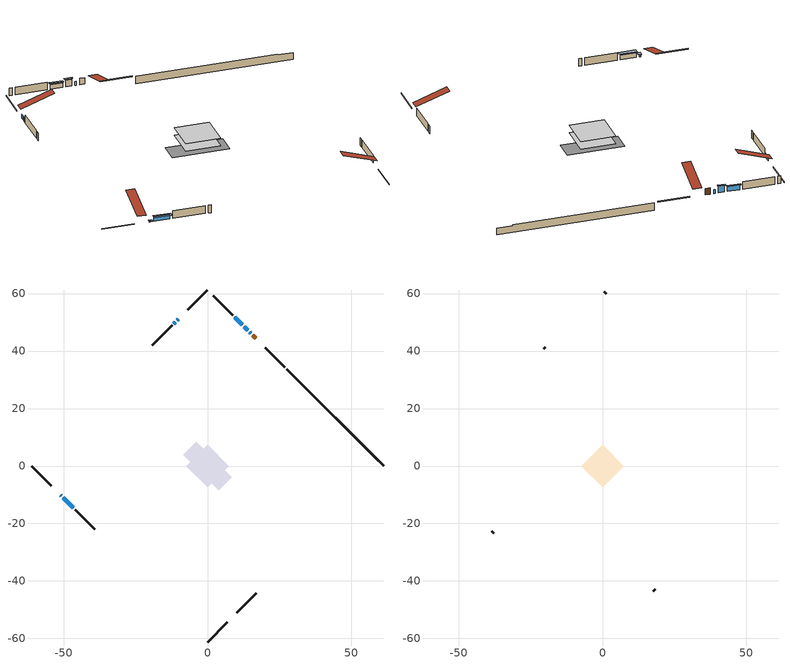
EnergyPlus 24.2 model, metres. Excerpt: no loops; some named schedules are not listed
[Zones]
conditioned space
 floor adiabatic (AdiabaticFloorConstruction): -7.47,0 0,7.47 7.47,0 0,-7.47 z0.31
 floor foundation (Slab1 construction): -8.41,3.86 -3.86,8.41 8.41,-3.86 3.86,-8.41 z-2.13
 wall outside (RimJoist1 construction): 0,-61.25 6.89,-54.36 / -61.25,0 -54.36,-6.89 / 0,61.25 -6.89,54.36 / 26.97,34.28 20.08,41.17 z0.31:0.61
 wall outside (AdiabaticWallConstruction 1): 16.85,44.4 15.69,45.56 z0.31:2.34
 wall outside (AdiabaticWallConstruction): -51.13,-10.12 -50.84,-10.41 z0.31:0.72; 15.03,46.21 14.67,46.58 / -10.12,51.13 -10.55,50.7 / -11.21,50.04 -11.7,49.55 z0.31:1.53; 14.02,47.23 12.72,48.52 z0.31:2.44; 12.07,49.18 9.48,51.77 / -50.18,-11.07 -46.73,-14.52 z0.31:1.83
 wall outside (Wall1 construction): 10.12,-51.13 17,-44.25 / -46.08,-15.17 -39.2,-22.05 / -12.35,48.9 -19.23,42.02 / 8.82,52.42 1.95,59.3 z0.31:2.75
 wall foundation (FoundationWall1 construction): 27.63,33.62,-2.13 27.63,33.62,0.31 57.89,3.36,0.31 57.89,3.36,0.02 61.25,0,0.02 61.25,0,-2.13
 window (WindowConstruction 4): -51.13,-10.12 -50.84,-10.41 z0.31:0.72
 window (WindowConstruction 5): 15.03,46.22 14.67,46.57 z0.31:1.53
 window (WindowConstruction 6): -10.12,51.13 -10.55,50.7 z0.31:1.53
 window (WindowConstruction): 14.02,47.23 12.72,48.52 z0.31:2.44
 window (WindowConstruction 1): 12.07,49.18 9.48,51.77 z0.31:1.83
 window (WindowConstruction 2): -11.21,50.04 -11.69,49.55 z0.31:1.53
 window (WindowConstruction 3): -50.18,-11.07 -46.73,-14.52 z0.31:1.83
 door (Door): 16.85,44.4 15.69,45.56 z0.31:2.34
 ceiling adiabatic (AdiabaticFloorConstruction): 0,-7.47 7.47,0 0,7.47 -7.47,0 z0.31
attic - vented
 floor to conditioned space (Floor1 construction Reversed): -7.47,0 0,7.47 7.47,0 0,-7.47 z2.75
 wall outside (Wall2 construction): 17.66,-43.59 18.29,-42.96 / -38.54,-22.71 -37.91,-23.34 / -19.88,41.36 -20.52,40.73 / 1.29,59.96 0.66,60.59 z0.31:2.75
 roof outside (Roof1 construction): 9.47,-51.78,2.75 2.19,-44.51,6.18 0.28,-46.43,6.18 7.55,-53.7,2.75; -51.78,-9.47,2.75 -44.51,-2.19,6.18 -46.43,-0.28,6.18 -53.7,-7.55,2.75; -9.47,51.78,2.75 -2.19,44.51,6.18 -0.28,46.43,6.18 -7.55,53.7,2.75; 17.5,43.75,2.75 10.23,36.47,6.18 12.15,34.56,6.18 19.42,41.83,2.75
shading: -50.63,-10.62 -51.34,-9.91 -52.2,-10.77 -51.49,-11.48 z1.01; 12.51,48.74 14.23,47.02 14.66,47.45 12.94,49.17 z2.74; 9.27,51.98 12.28,48.97 12.71,49.4 9.7,52.41 z2.13; -46.52,-14.73 -50.39,-10.86 -51.25,-11.72 -47.38,-15.59 z2.13
[Building]
Building 1: Terrain=Suburbs
[Site:Location]
Quebec Intl AP_QC: Latitude {deg}=46.8; Longitude {deg}=-71.38; Time Zone {hr}=-5; Elevation {m}=74; Keep Site Location Information=Yes
[Site:GroundTemperature:Shallow]
0.0108218, -2.24938, -2.43038, -1.3578, 2.94801, 7.23376, 10.9493, 13.303, 13.5029, 11.5886, 7.96783, 3.81355
[Site:WaterMainsTemperature]
Calculation Method=Schedule; Temperature Schedule=mains temperature schedule
[Material] Roughness=Rough; Thermal Absorptance=0.9
Name | Thickness {m} | Conductivity {W/m-K} | Density {kg/m3} | Specific Heat {J/kg-K} | Solar Absorptance | Visible Absorptance
asphalt or fiberglass shingles | 0.00635 | 0.162714 | 1121.4 | 1465.45 | 0.4 | 0.4
ceiling loosefill ins | 0.0846667 | 0.0480833 | 16.02 | 1046.75 | 0.7 | 0.7
ceiling stud and cavity | 0.1397 | 0.605613 | 65.682 | 1177.47 | 0.7 | 0.7
concrete 4.0 in. | 0.1016 | 1.803125 | 2242.8 | 837.4 | 0.7 | 0.7
concrete 8.0 in. | 0.2032 | 1.803125 | 2242.8 | 837.4 | 0.7 | 0.7
door material | 0.04445 | 0.188738 | 512.64 | 1214.23 | 0.7 | 0.7
exterior vertical ins | 0.0448461 | 0.029427 | 32.04 | 1214.23 | 0.7 | 0.7
floor covering | 0.0127 | 0.0433444 | 54.468 | 1339.84 | 0.6 | 0.6
floor rigid ins; wall rigid ins | 0.512978 | 0.029427 | 32.04 | 1214.23 | 0.7 | 0.7
floor stud and cavity | 0.1397 | 1.75129 | 37.0049 | 1207.88 | 0.7 | 0.7
furniture material conditioned space 1 | 0.1524 | 0.115458 | 640.8 | 1214.23 | 0.6 | 0.6
gypsum board | 0.0127 | 0.160291 | 801 | 837.4 | 0.6 | 0.6
gypsum board 1 | 0.0127 | 0.160291 | 801 | 837.4 | 0.7 | 0.7
osb sheathing 0.5 in. | 0.0127 | 0.115458 | 512.64 | 1214.23 | 0.7 | 0.7
osb sheathing 0.75 in. | 0.01905 | 0.115458 | 512.64 | 1214.23 | 0.7 | 0.7
osb sheathing 2.0 in. | 0.0508 | 0.115458 | 512.64 | 1214.23 | 0.7 | 0.7
rim joist rigid ins | 0.051816 | 0.029427 | 32.04 | 1214.23 | 0.7 | 0.7
rim joist stud and cavity | 0.0508 | 0.254006 | 125.044 | 1163.47 | 0.6 | 0.6
wall stud and cavity | 0.1397 | 0.0798172 | 139.0536 | 1170.24 | 0.7 | 0.7
wall stud and cavity 1 | 0.0889 | 6.1454 | 50.32683 | 1063.81 | 0.6 | 0.6
wall stud and cavity 2 | 0.0889 | 0.380278 | 52.3479 | 1209.89 | 0.7 | 0.7
wall stud and cavity 3 | 0.0889 | 0.391764 | 83.0341 | 1211.67 | 0.7 | 0.7
wood siding | 0.0254 | 0.102417 | 544.68 | 1172.36 | 0.4 | 0.4
wood siding 1 | 0.00254 | 0.102417 | 544.68 | 1172.36 | 0.4 | 0.4
wood siding 2; wood siding 3; wood siding 4 | 0.0254 | 0.102417 | 544.68 | 1172.36 | 0.7 | 0.7
[WindowMaterial:SimpleGlazingSystem]
Name | U-Factor {W/m2-K} | Solar Heat Gain Coefficient
WindowMaterial | 2.89237 | 0.66
WindowMaterial 1 | 2.92474 | 0.62
WindowMaterial 2 | 2.96619 | 0.55
WindowMaterial 3 | 3.09508 | 0.38
WindowMaterial 4 | 4.2409 | 0.42
WindowMaterial 5 | 4.349348 | 0.45
[Construction]
AdiabaticFloorConstruction: floor stud and cavity, floor rigid ins, osb sheathing 0.75 in., floor covering
AdiabaticWallConstruction: wood siding 3, wall rigid ins, wall stud and cavity 2, gypsum board
AdiabaticWallConstruction 1: wood siding 4, wall rigid ins, wall stud and cavity 2, gypsum board
Door: door material
Floor1 construction Reversed: gypsum board, ceiling stud and cavity, ceiling loosefill ins
FoundationWall1 construction: concrete 8.0 in., gypsum board 1
furniture construction conditioned space 1: furniture material conditioned space 1
PartitionWallConstruction: gypsum board, wall stud and cavity 3, gypsum board
RimJoist1 construction: wood siding 2, rim joist rigid ins, osb sheathing 2.0 in., rim joist stud and cavity
Roof1 construction: asphalt or fiberglass shingles
Slab1 construction: concrete 4.0 in.
Wall1 construction: wood siding, osb sheathing 0.5 in., wall stud and cavity, gypsum board
Wall2 construction: wood siding 1, wall stud and cavity 1
WindowConstruction: WindowMaterial
WindowConstruction 1; WindowConstruction 3: WindowMaterial 1
WindowConstruction 2: WindowMaterial 2
WindowConstruction 4: WindowMaterial 3
WindowConstruction 5: WindowMaterial 4
WindowConstruction 6: WindowMaterial 5
[Zone] Multiplier=1; Part of Total Floor Area=Yes
Name | Volume {m3}
attic - vented | 62.0361
conditioned space | 571.9
[Space]
Name | Zone | Volume {m3}
attic - vented 1 | attic - vented | 62.0361
conditioned space 1 | conditioned space | 571.9
[ZoneInfiltration:EffectiveLeakageArea]
infil attic - vented 1: Zone or Space=attic - vented 1; Schedule=Always On Discrete; Effective Air Leakage Area {cm2}=4116.18; Stack Coefficient=0.000407937; Wind Coefficient=1.36464e-05
[ZoneMixing]
whole house fan mix: Zone or Space=attic - vented; Schedule=Always On Continuous; Design Flow Rate Calculation Method=Flow/Zone; Design Flow Rate {m3/s}=0; Source Zone or Space=conditioned space
[SurfaceProperty:ExposedFoundationPerimeter]
Slab1: Exposed Perimeter Calculation Method=TotalExposedPerimeter; Total Exposed Perimeter {m}=47.55
[InternalMass] Zone or ZoneList=conditioned space; Space or SpaceList=conditioned space 1
Name | Construction | Surface Area {m2}
furniture mass conditioned space 1 | furniture construction conditioned space 1 | 89.2003
partition wall mass | PartitionWallConstruction | 223.001
[Lights]
interior lighting: Zone or ZoneList or Space or SpaceList=conditioned space 1; Schedule=interior lighting schedule; Design Level Calculation Method=LightingLevel; Lighting Level {W}=343.2; Return Air Fraction=0; Fraction Radiant=0.6; Fraction Visible=0.2; Fraction Replaceable=1
[People]
occupants: Zone or ZoneList or Space or SpaceList=conditioned space 1; Number of People Schedule=occupants schedule; Number of People Calculation Method=People; Number of People=3; Fraction Radiant=0.314171; Sensible Heat Fraction=0.56303; Activity Level Schedule=occupants activity schedule; Carbon Dioxide Generation Rate {m3/s-W}=0; Enable ASHRAE 55 Comfort Warnings=No; Mean Radiant Temperature Calculation Type=EnclosureAveraged
[ElectricEquipment] Zone or ZoneList or Space or SpaceList=conditioned space 1; Design Level Calculation Method=EquipmentLevel
Name | Schedule | Design Level {W} | Fraction Latent | Fraction Radiant | Fraction Lost
clothes dryer | clothes dryer schedule | 140.772 | 0.015 | 0.081 | 0.85
clothes washer | clothes washer schedule | 32.1985 | 0.03 | 0.162 | 0.7
cooking range | cooking range schedule | 215.147 | 0.08 | 0.432 | 0.2
dishwasher | dishwasher schedule | 66.8632 | 0.3 | 0.18 | 0.4
fridge | fridge schedule | 72.9452 | 0 | 0.6 | 0
mech vent house fan | mech vent house fan schedule | 19.9167 | 0 | 0 | 0.5
mech vent house fan cfis | mech vent house fan cfis schedule | 0 | 0 | 0 | 0
mech vent range fan 0 | mech vent range fan 0 schedule | 57 | 0 | 0 | 1
misc plug loads | misc plug loads schedule | 494.7 | 0.045 | 0.513 | 0.1
whole house fan | Always On Discrete | 0 | 0 | 0 | 1
[OtherEquipment] Zone or ZoneList or Space or SpaceList=conditioned space 1; Design Level Calculation Method=EquipmentLevel
Name | Fuel Type | Schedule | Design Level {W} | Fraction Latent | Fraction Radiant | Fraction Lost
clothes dryer 1 | Electricity | clothes dryer schedule | 0 | 0.015 | 0.081 | 0.85
cooking range 1 | Electricity | cooking range schedule | 0 | 0.08 | 0.432 | 0.2
general water use latent | None | general water use schedule | 62.594 | 1 | 0 | 0
general water use sensible | None | general water use schedule | -61.6891 | 0 | 0.6 | 0
mech vent house fan latent load | None | Always On Discrete | 0 | 1 | 0 | 0
mech vent house fan sensible load | None | Always On Discrete | 0 | 0 | 0 | 0
water heater energy adjustment1 | Electricity | Always On Discrete | 0.01 | 0 | 0 | 1
[ZoneInfiltration:DesignFlowRate] Zone or ZoneList or Space or SpaceList=conditioned space 1; Schedule=Always On Discrete; Design Flow Rate Calculation Method=Flow/Zone; Design Flow Rate {m3/s}=0
infil flow; natural vent flow; whole house fan flow
[ZoneControl:Thermostat]
conditioned space Thermostat: Zone or ZoneList=conditioned space; Control Type Schedule=conditioned space Thermostat Schedule; Control 1=conditioned space temperature setpoint; Temperature Difference Between Cutout And Setpoint {deltaC}=0
[ZoneHVAC:Baseboard:Convective:Electric]
electric baseboard: Availability Schedule=Always On Discrete; Heating Design Capacity {W}=12088.6; Efficiency=1
[AirLoopHVAC:UnitarySystem]
unit heater unitary system: Control Type=Load; Controlling Zone or Thermostat Location=conditioned space; Dehumidification Control Type=None; Availability Schedule=Always On Discrete; Supply Fan=unit heater supply fan; Fan Placement=BlowThrough; Supply Air Fan Operating Mode Schedule=unit heater auto fan schedule; Heating Coil=unit heater htg coil; DX Heating Coil Sizing Ratio=1; Use DOAS DX Cooling Coil=No; Minimum Supply Air Temperature {C}=2; Latent Load Control=SensibleOnlyLoadControl; Cooling Supply Air Flow Rate Method=None; Heating Supply Air Flow Rate Method=SupplyAirFlowRate; Heating Supply Air Flow Rate {m3/s}=0.00141584; No Load Supply Air Flow Rate Method=SupplyAirFlowRate; No Load Supply Air Flow Rate {m3/s}=0; No Load Supply Air Flow Rate Control Set To Low Speed=Yes; Maximum Supply Air Temperature {C}=48.8889; Maximum Outdoor Dry-Bulb Temperature for Supplemental Heater Operation {C}=21; Ancillary On-Cycle Electric Power {W}=0; Ancillary Off-Cycle Electric Power {W}=0
[Fan:SystemModel]
unit heater supply fan: Availability Schedule=Always On Discrete; Design Maximum Air Flow Rate {m3/s}=0.00141584; Speed Control Method=Discrete; Electric Power Minimum Flow Rate Fraction=0.2; Design Pressure Rise {Pa}=500; Motor Efficiency=1; Motor In Air Stream Fraction=1; Design Electric Power Consumption {W}=Autosize; Design Power Sizing Method=PowerPerFlow; Electric Power Per Unit Flow Rate {W/(m3/s)}=1e-06; Electric Power Per Unit Flow Rate Per Unit Pressure {W/((m3/s)-Pa)}=1.66667; Fan Total Efficiency=0.7; Motor Loss Radiative Fraction=0; Number of Speeds=1; Speed Flow Fraction 1=1; Speed Electric Power Fraction 1=1
[Coil:Heating:Fuel]
unit heater htg coil: Availability Schedule=Always On Discrete; Fuel Type=OtherFuel1; Burner Efficiency=0.3; Nominal Capacity {W}=0.293071; On Cycle Parasitic Electric Load {W}=0; Off Cycle Parasitic Fuel Load {W}=0
[Zone equipment]
conditioned space: electric baseboard, unit heater unitary system
[Foundation:Kiva]
Foundation Kiva 1: Initial Indoor Air Temperature {C}=18; Wall Height Above Grade {m}=0.309982; Wall Depth Below Slab {m}=0.2032; Custom Block Material Name 1=exterior vertical ins; Custom Block Depth 1 {m}=2.43998; Custom Block X Position 1 {m}=0.2159; Custom Block Z Position 1 {m}=0
[Foundation:Kiva:Settings]
Soil Conductivity {W/m-K}=0.849921; Soil Density {kg/m3}=1842.3; Soil Specific Heat {J/kg-K}=418.7; Ground Solar Absorptivity=0.9; Ground Thermal Absorptivity=0.9; Ground Surface Roughness {m}=0.03; Far-Field Width {m}=40; Deep-Ground Boundary Condition=ZeroFlux; Deep-Ground Depth {m}=40; Minimum Cell Dimension {m}=0.2; Maximum Cell Growth Coefficient=3; Simulation Timestep=Timestep
[Exterior:Lights]
exterior lighting: Schedule=exterior lighting schedule; Design Level {W}=75.6
[EnergyManagementSystem:GlobalVariable]
infil_program_Qfan
infil_program_Qinf
natural_vent_program_Qnv
natural_vent_program_Qwhf
[EnergyManagementSystem:Sensor]
Name | Output:Variable or Output:Meter Index Key | Output:Variable or Output:Meter
airflow_gain | infil flow | Infiltration Sensible Heat Gain Energy
airflow_gain_1 | natural vent flow | Infiltration Sensible Heat Gain Energy
airflow_gain_2 | whole house fan flow | Infiltration Sensible Heat Gain Energy
airflow_loss | infil flow | Infiltration Sensible Heat Loss Energy
airflow_loss_1 | natural vent flow | Infiltration Sensible Heat Loss Energy
airflow_loss_2 | whole house fan flow | Infiltration Sensible Heat Loss Energy
clg_load_cond |  | Cooling:EnergyTransfer:Zone:CONDITIONED SPACE
clg_sp_s; clg_sp_s_1 | cooling setpoint | Schedule Value
clothes_dryer_exhaust_0_sch_s | clothes dryer exhaust 0 schedule | Schedule Value
conditioned_space_clg_unmet_s | conditioned space | Zone Cooling Setpoint Not Met Time
conditioned_space_htg_unmet_s | conditioned space | Zone Heating Setpoint Not Met Time
cool_season | cooling season schedule | Schedule Value
fridge_tin_s | conditioned space | Zone Mean Air Temperature
htg_load_cond |  | Heating:EnergyTransfer:Zone:CONDITIONED SPACE
htg_sp_s; htg_sp_s_1 | heating setpoint | Schedule Value
ig_ee_conv | clothes dryer | Electric Equipment Convective Heating Energy
ig_ee_conv_2 | cooking range | Electric Equipment Convective Heating Energy
ig_ee_conv_4 | fridge | Electric Equipment Convective Heating Energy
ig_ee_conv_5 | misc plug loads | Electric Equipment Convective Heating Energy
ig_ee_conv_6 | whole house fan | Electric Equipment Convective Heating Energy
ig_ee_rad | clothes dryer | Electric Equipment Radiant Heating Energy
ig_ee_rad_2 | cooking range | Electric Equipment Radiant Heating Energy
ig_ee_rad_4 | fridge | Electric Equipment Radiant Heating Energy
ig_ee_rad_5 | misc plug loads | Electric Equipment Radiant Heating Energy
ig_ee_rad_6 | whole house fan | Electric Equipment Radiant Heating Energy
ig_lgt_conv | interior lighting | Lights Convective Heating Energy
ig_lgt_rad | interior lighting | Lights Radiant Heating Energy
ig_lgt_vis | interior lighting | Lights Visible Radiation Heating Energy
ig_oe_conv | clothes dryer 1 | Other Equipment Convective Heating Energy
ig_oe_conv_1 | cooking range 1 | Other Equipment Convective Heating Energy
ig_oe_conv_2 | general water use latent | Other Equipment Convective Heating Energy
ig_oe_conv_3 | general water use sensible | Other Equipment Convective Heating Energy
ig_oe_conv_4 | water heater energy adjustment1 | Other Equipment Convective Heating Energy
ig_oe_rad | clothes dryer 1 | Other Equipment Radiant Heating Energy
ig_oe_rad_1 | cooking range 1 | Other Equipment Radiant Heating Energy
ig_oe_rad_2 | general water use latent | Other Equipment Radiant Heating Energy
ig_oe_rad_3 | general water use sensible | Other Equipment Radiant Heating Energy
ig_oe_rad_4 | water heater energy adjustment1 | Other Equipment Radiant Heating Energy
ig_ppl_conv | occupants | People Convective Heating Energy
ig_ppl_rad | occupants | People Radiant Heating Energy
im_conv | furniture mass conditioned space 1 | Surface Inside Face Convection Heat Gain Energy
im_conv_1 | partition wall mass | Surface Inside Face Convection Heat Gain Energy
im_ig | furniture mass conditioned space 1 | Surface Inside Face Internal Gains Radiation Heat Gain Energy
im_ig_1 | partition wall mass | Surface Inside Face Internal Gains Radiation Heat Gain Energy
im_lgt | furniture mass conditioned space 1 | Surface Inside Face Lights Radiation Heat Gain Energy
im_lgt_1 | partition wall mass | Surface Inside Face Lights Radiation Heat Gain Energy
im_sol | furniture mass conditioned space 1 | Surface Inside Face Solar Radiation Heat Gain Energy
im_sol_1 | partition wall mass | Surface Inside Face Solar Radiation Heat Gain Energy
im_surf | furniture mass conditioned space 1 | Surface Inside Face Net Surface Thermal Radiation Heat Gain Energy
im_surf_1 | partition wall mass | Surface Inside Face Net Surface Thermal Radiation Heat Gain Energy
mech_vent_range_fan_0_sch_s | mech vent range fan 0 schedule | Schedule Value
mv_conv | mech vent house fan | Electric Equipment Convective Heating Energy
mv_conv_1 | mech vent house fan cfis | Electric Equipment Convective Heating Energy
mv_conv_2 | mech vent range fan 0 | Electric Equipment Convective Heating Energy
mv_conv_3 | mech vent house fan latent load | Other Equipment Convective Heating Energy
mv_conv_4 | mech vent house fan sensible load | Other Equipment Convective Heating Energy
mv_rad | mech vent house fan | Electric Equipment Radiant Heating Energy
mv_rad_1 | mech vent house fan cfis | Electric Equipment Radiant Heating Energy
mv_rad_2 | mech vent range fan 0 | Electric Equipment Radiant Heating Energy
mv_rad_3 | mech vent house fan latent load | Other Equipment Radiant Heating Energy
mv_rad_4 | mech vent house fan sensible load | Other Equipment Radiant Heating Energy
natural_vent_s | natural vent schedule | Schedule Value
out_pb_s |  | Site Outdoor Air Barometric Pressure
out_wt_s |  | Site Outdoor Air Humidity Ratio
site_vw_s |  | Site Wind Speed
ss_back_out | Window1 | Surface Window Shortwave from Zone Back Out Window Heat Transfer Rate
ss_back_out_1 | Window12 | Surface Window Shortwave from Zone Back Out Window Heat Transfer Rate
ss_back_out_2 | Window14 | Surface Window Shortwave from Zone Back Out Window Heat Transfer Rate
ss_back_out_3 | Window3 | Surface Window Shortwave from Zone Back Out Window Heat Transfer Rate
ss_back_out_4 | Window4 | Surface Window Shortwave from Zone Back Out Window Heat Transfer Rate
ss_back_out_5 | Window7 | Surface Window Shortwave from Zone Back Out Window Heat Transfer Rate
ss_back_out_6 | Window8 | Surface Window Shortwave from Zone Back Out Window Heat Transfer Rate
ss_conv | Door1 | Surface Inside Face Convection Heat Gain Energy
ss_conv_1 | Window1 | Surface Inside Face Convection Heat Gain Energy
ss_conv_2 | Window12 | Surface Inside Face Convection Heat Gain Energy
ss_conv_3 | Window14 | Surface Inside Face Convection Heat Gain Energy
ss_conv_4 | Window3 | Surface Inside Face Convection Heat Gain Energy
ss_conv_5 | Window4 | Surface Inside Face Convection Heat Gain Energy
ss_conv_6 | Window7 | Surface Inside Face Convection Heat Gain Energy
ss_conv_7 | Window8 | Surface Inside Face Convection Heat Gain Energy
ss_ig | Door1 | Surface Inside Face Internal Gains Radiation Heat Gain Energy
ss_ig_1 | Window1 | Surface Inside Face Internal Gains Radiation Heat Gain Energy
ss_ig_2 | Window12 | Surface Inside Face Internal Gains Radiation Heat Gain Energy
ss_ig_3 | Window14 | Surface Inside Face Internal Gains Radiation Heat Gain Energy
ss_ig_4 | Window3 | Surface Inside Face Internal Gains Radiation Heat Gain Energy
ss_ig_5 | Window4 | Surface Inside Face Internal Gains Radiation Heat Gain Energy
ss_ig_6 | Window7 | Surface Inside Face Internal Gains Radiation Heat Gain Energy
ss_ig_7 | Window8 | Surface Inside Face Internal Gains Radiation Heat Gain Energy
ss_lgt | Door1 | Surface Inside Face Lights Radiation Heat Gain Energy
ss_sol | Door1 | Surface Inside Face Solar Radiation Heat Gain Energy
ss_surf | Door1 | Surface Inside Face Net Surface Thermal Radiation Heat Gain Energy
ss_surf_1 | Window1 | Surface Inside Face Net Surface Thermal Radiation Heat Gain Energy
ss_surf_2 | Window12 | Surface Inside Face Net Surface Thermal Radiation Heat Gain Energy
ss_surf_3 | Window14 | Surface Inside Face Net Surface Thermal Radiation Heat Gain Energy
ss_surf_4 | Window3 | Surface Inside Face Net Surface Thermal Radiation Heat Gain Energy
ss_surf_5 | Window4 | Surface Inside Face Net Surface Thermal Radiation Heat Gain Energy
ss_surf_6 | Window7 | Surface Inside Face Net Surface Thermal Radiation Heat Gain Energy
ss_surf_7 | Window8 | Surface Inside Face Net Surface Thermal Radiation Heat Gain Energy
ss_trans_in | Window1 | Surface Window Transmitted Solar Radiation Rate
ss_trans_in_1 | Window12 | Surface Window Transmitted Solar Radiation Rate
ss_trans_in_2 | Window14 | Surface Window Transmitted Solar Radiation Rate
ss_trans_in_3 | Window3 | Surface Window Transmitted Solar Radiation Rate
ss_trans_in_4 | Window4 | Surface Window Transmitted Solar Radiation Rate
ss_trans_in_5 | Window7 | Surface Window Transmitted Solar Radiation Rate
ss_trans_in_6 | Window8 | Surface Window Transmitted Solar Radiation Rate
ss_trans_out | Window1 | Surface Inside Face Initial Transmitted Diffuse Transmitted Out Window Solar Radiation Rate
ss_trans_out_1 | Window12 | Surface Inside Face Initial Transmitted Diffuse Transmitted Out Window Solar Radiation Rate
ss_trans_out_2 | Window14 | Surface Inside Face Initial Transmitted Diffuse Transmitted Out Window Solar Radiation Rate
ss_trans_out_3 | Window3 | Surface Inside Face Initial Transmitted Diffuse Transmitted Out Window Solar Radiation Rate
ss_trans_out_4 | Window4 | Surface Inside Face Initial Transmitted Diffuse Transmitted Out Window Solar Radiation Rate
ss_trans_out_5 | Window7 | Surface Inside Face Initial Transmitted Diffuse Transmitted Out Window Solar Radiation Rate
ss_trans_out_6 | Window8 | Surface Inside Face Initial Transmitted Diffuse Transmitted Out Window Solar Radiation Rate
s_conv | Floor1 | Surface Inside Face Convection Heat Gain Energy
s_conv_1 | FoundationWall1 | Surface Inside Face Convection Heat Gain Energy
s_conv_10 | Wall1:225 | Surface Inside Face Convection Heat Gain Energy
s_conv_11 | Wall1:315 | Surface Inside Face Convection Heat Gain Energy
s_conv_12 | Wall1:45 | Surface Inside Face Convection Heat Gain Energy
s_conv_2 | inferred conditioned ceiling | Surface Inside Face Convection Heat Gain Energy
s_conv_3 | inferred conditioned floor | Surface Inside Face Convection Heat Gain Energy
s_conv_4 | RimJoist1:135 | Surface Inside Face Convection Heat Gain Energy
s_conv_5 | RimJoist1:225 | Surface Inside Face Convection Heat Gain Energy
s_conv_6 | RimJoist1:315 | Surface Inside Face Convection Heat Gain Energy
s_conv_7 | RimJoist1:45 | Surface Inside Face Convection Heat Gain Energy
s_conv_8 | Slab1 | Surface Inside Face Convection Heat Gain Energy
s_conv_9 | Wall1:135 | Surface Inside Face Convection Heat Gain Energy
s_ig | Floor1 | Surface Inside Face Internal Gains Radiation Heat Gain Energy
s_ig_1 | FoundationWall1 | Surface Inside Face Internal Gains Radiation Heat Gain Energy
s_ig_10 | Wall1:225 | Surface Inside Face Internal Gains Radiation Heat Gain Energy
s_ig_11 | Wall1:315 | Surface Inside Face Internal Gains Radiation Heat Gain Energy
s_ig_12 | Wall1:45 | Surface Inside Face Internal Gains Radiation Heat Gain Energy
s_ig_2 | inferred conditioned ceiling | Surface Inside Face Internal Gains Radiation Heat Gain Energy
s_ig_3 | inferred conditioned floor | Surface Inside Face Internal Gains Radiation Heat Gain Energy
s_ig_4 | RimJoist1:135 | Surface Inside Face Internal Gains Radiation Heat Gain Energy
s_ig_5 | RimJoist1:225 | Surface Inside Face Internal Gains Radiation Heat Gain Energy
s_ig_6 | RimJoist1:315 | Surface Inside Face Internal Gains Radiation Heat Gain Energy
s_ig_7 | RimJoist1:45 | Surface Inside Face Internal Gains Radiation Heat Gain Energy
s_ig_8 | Slab1 | Surface Inside Face Internal Gains Radiation Heat Gain Energy
s_ig_9 | Wall1:135 | Surface Inside Face Internal Gains Radiation Heat Gain Energy
s_lgt | Floor1 | Surface Inside Face Lights Radiation Heat Gain Energy
s_lgt_1 | FoundationWall1 | Surface Inside Face Lights Radiation Heat Gain Energy
s_lgt_10 | Wall1:225 | Surface Inside Face Lights Radiation Heat Gain Energy
s_lgt_11 | Wall1:315 | Surface Inside Face Lights Radiation Heat Gain Energy
s_lgt_12 | Wall1:45 | Surface Inside Face Lights Radiation Heat Gain Energy
s_lgt_2 | inferred conditioned ceiling | Surface Inside Face Lights Radiation Heat Gain Energy
s_lgt_3 | inferred conditioned floor | Surface Inside Face Lights Radiation Heat Gain Energy
s_lgt_4 | RimJoist1:135 | Surface Inside Face Lights Radiation Heat Gain Energy
s_lgt_5 | RimJoist1:225 | Surface Inside Face Lights Radiation Heat Gain Energy
s_lgt_6 | RimJoist1:315 | Surface Inside Face Lights Radiation Heat Gain Energy
s_lgt_7 | RimJoist1:45 | Surface Inside Face Lights Radiation Heat Gain Energy
s_lgt_8 | Slab1 | Surface Inside Face Lights Radiation Heat Gain Energy
